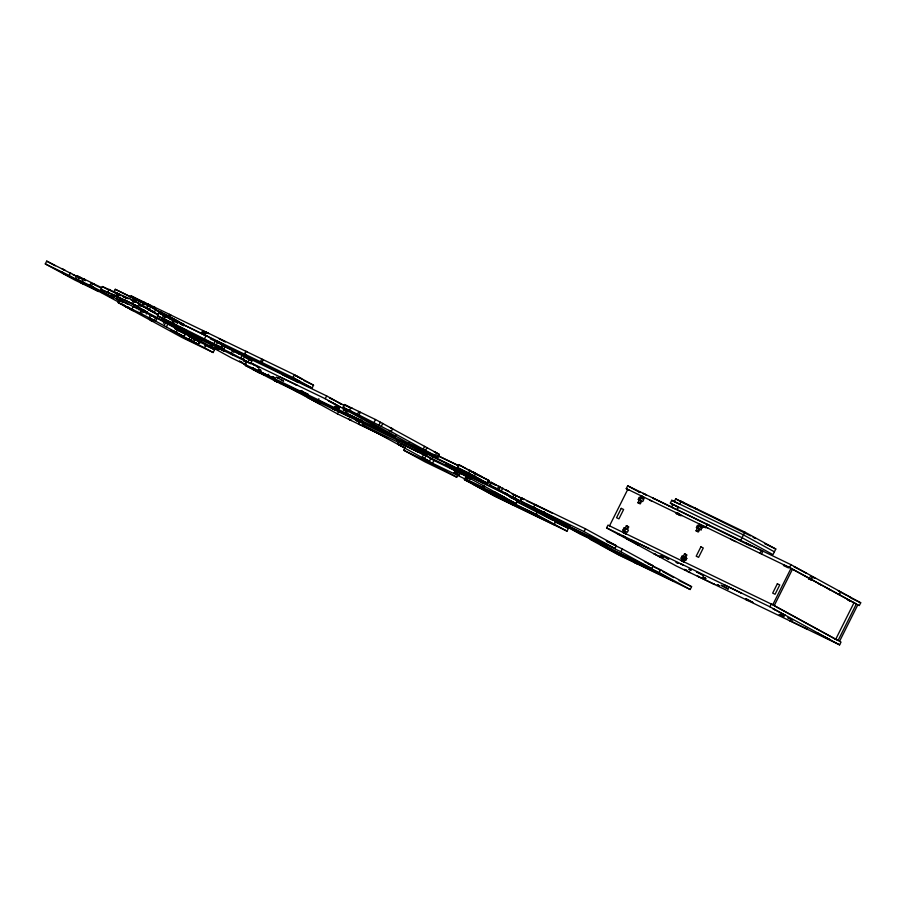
<?xml version="1.0" encoding="UTF-8"?>
<svg xmlns="http://www.w3.org/2000/svg" width="906" height="906" viewBox="0 0 906 906"><rect width="100%" height="100%" fill="white"/><g stroke="black" fill="none" stroke-linecap="round" stroke-linejoin="round"><path stroke-width="1.36" d="M100.985 289.388L138.584 306.738L139.932 303.906L133.941 300.633L102.321 286.556L100.985 289.388L109.15 293.023L107.678 292.219L108.98 289.365L110.453 290.169M138.584 306.738L115.764 295.82L117.101 292.989M117.236 296.624L118.584 293.793M117.655 297.27C123.409 299.546 105.277 291.37 117.655 297.27L118.992 294.427L120.011 294.858M132.604 303.465L133.941 300.633M45.3 263.918L69.196 275.469L98.663 291.562L74.756 280.022L45.3 263.918L46.704 261.121L85.334 280.713M69.196 275.469L70.6 272.661M76.863 275.684L81.778 278.369L79.388 277.213L77.984 280.022L80.374 281.177L75.458 278.493L76.863 275.684L84.836 279.524L83.363 278.72L81.948 281.528L83.431 282.332M120.147 297.202L118.731 300.011L89.921 285.379L91.325 282.57L83.363 278.72M91.393 286.183L92.797 283.374L91.325 282.57M111.438 296.171L112.378 294.303M113.862 292.128L115.266 289.32L150.77 306.59L155.775 309.331L154.371 312.128L140.487 305.458L141.959 306.262L143.363 303.453L141.891 302.649M113.828 297.327L114.768 295.458M126.217 306.896L118.244 302.638L119.649 299.829L156.149 317.904L149.886 314.744L151.37 315.548M130.147 297.734L131.076 295.866L144.62 302.411L145.606 302.944L144.711 304.903M133.023 301.381L134.428 298.572M134.496 302.185L135.9 299.376M136.455 308.652L137.395 306.783L123.884 299.41M138.845 309.807L139.784 307.938L137.395 306.783M143.68 304.28L144.62 302.411M154.745 320.713L139.875 312.989L141.279 310.18M141.347 313.793L142.752 310.985M143.76 312.491L144.688 310.622L139.784 307.938M154.371 312.128L146.478 307.972L147.882 305.163M146.976 308.244L148.38 305.435M146.274 314.02L147.214 312.151L142.299 309.467L144.688 310.622M149.365 309.399L150.77 306.59M152.57 308.47L153.51 306.602L154.983 307.406M149.309 317.644L150.713 314.835M154.099 320.362L155.628 317.519M205.775 335.492L225.243 346.205L223.827 349.003L176.67 326.228L157.474 315.741L158.878 312.932L174.292 321.052M173.861 331.052L176.251 332.208L177.655 329.399L175.266 328.255L185.492 333.838L184.088 336.647L155.696 321.132L157.1 318.323L154.031 316.749M174.065 324.507L176.455 325.662L162.253 318.051L163.658 315.243M395.888 434.971L394.948 436.839L231.653 357.972L161.925 319.875L162.865 318.006M165.447 319.591L164.02 318.81L165.424 316.001L207.293 336.386M165.277 316.602L166.217 314.733L152.321 308.029M163.397 323.227L164.337 321.358L142.072 309.75M168.029 317.1L169.433 314.303L147.01 303.567M164.043 325.684L165.447 322.887L157.1 318.323M169.501 317.915L170.906 315.107L169.433 314.303M169.705 319.025L170.634 317.157L166.217 314.733M166.432 326.84L167.837 324.042L165.447 322.887M171.177 319.829L172.106 317.961L158.539 311.404L163.295 313.997M222.695 344.654L221.291 347.462L173.408 323.431L171.981 322.661L173.386 319.852M173.408 323.431L174.813 320.633M177.168 323.102L178.097 321.234L172.106 317.961M190.396 336.522L199.807 341.505L198.403 344.314L188.992 339.32L190.396 336.522L177.497 330.282M191.109 340.475L192.514 337.678M193.499 341.63L194.903 338.821M201.37 333.295L202.774 330.497L170.906 315.107M204.835 331.619L206.308 332.423L204.903 335.231L203.431 334.427L204.835 331.619L202.718 330.531L203.759 331.03L202.4 333.929L201.313 333.34M207.225 332.774L208.697 333.578L206.149 332.185L204.745 334.994L203.759 334.45L205.164 331.641L294.382 374.733L313.533 385.197L312.128 388.006L210.317 338.844M204.631 338.516L206.036 335.707M205.911 344.993L214.552 349.716L213.148 352.525L204.507 347.802L205.911 344.993L193.408 338.957M213.963 343.612L215.368 340.803M216.353 344.767L217.757 341.958M247.01 358.096L249.399 359.252L247.995 362.06L231.347 353.114L232.751 350.305L220.26 344.269M240.679 358.21L242.083 355.401L232.751 350.305M203.759 334.45L245.979 354.846L244.507 354.042L245.911 351.234L247.383 352.038M243.068 359.365L244.473 356.556L242.083 355.401M275.945 381.381L274.427 380.486L277.961 382.423L245.266 365.412L246.206 363.544M200.781 339.104L203.171 340.248L184.19 330.339L203.386 340.826L250.543 363.6L251.947 360.803L244.473 356.556M312.128 388.006L292.978 377.542L260.441 361.732L261.845 358.923M261.913 362.536L263.318 359.727M263.216 374.144L264.733 375.039L259.841 372.581L260.724 370.622M262.185 373.646L261.2 373.113L269.161 376.953L267.689 376.149L268.629 374.28M292.978 377.542L294.382 374.733M318.878 398.708L317.983 400.667L322.887 403.125L321.37 402.23M394.948 436.839L325.231 398.742L326.636 395.933L222.831 345.798M386.76 437.677L337.451 413.861L338.855 411.052M343.034 407.338L344.439 404.54L375.503 419.535L439.342 454.427L437.938 457.224L406.862 442.23L343.034 407.338L351.007 411.188L349.523 410.384L350.939 407.575L352.411 408.38M390.237 427.587L392.626 428.742L391.222 431.55L357.496 414.235L358.901 411.426M358.969 415.039L360.373 412.23M359.875 424.597L358.402 423.793L359.807 420.984M490.667 486.16L517.586 500.859L516.182 503.668L432.536 463.272L362.819 425.174L363.748 423.295M374.099 422.343L375.503 419.535M379.014 425.027L380.418 422.219M381.403 426.182L382.808 423.374M397.609 444.031L404.914 447.87L397.609 444.031L399.014 441.222M399.999 445.186L400.939 443.317M458.142 474.37L456.726 477.179L424.869 461.788L403.759 450.248L406.318 445.061M338.504 411.664L427.711 454.744L408.572 444.28L409.501 442.411M434.427 451.743L436.817 452.898L435.412 455.695L423.204 449.183L424.608 446.375M433.725 454.336L432.785 456.205L424.121 451.471L425.061 449.603M425.594 450.327L426.998 447.53M422.162 457.451L423.566 454.642L425.956 455.797L430.86 458.481L429.455 461.29L422.162 457.451L429.455 461.29M424.552 458.606L425.956 455.797M432.536 463.272L433.94 460.463L430.271 458.459M460.542 472.06L459.138 474.869L454.246 472.66L455.174 470.792M432.785 456.205L424.823 452.366L480.282 479.546L457.417 467.553L458.821 464.744L489.206 480.633L487.802 483.442L432.037 456.511L412.887 446.046L424.121 451.471M454.246 472.66L456.398 473.487L457.337 471.607M517.36 501.731L537.485 511.448L568.413 528.357L567.009 531.154L495.322 496.533L464.382 479.636L465.322 477.756M523.679 499.614L490.927 482.207L489.523 485.016L500.746 491.211L467.451 475.129L468.379 473.249M487.802 483.442L468.651 472.977L470.055 470.169M467.711 480.169L466.228 479.353L467.643 476.556M474.155 476.126L471.732 474.88L474.495 476.273L475.457 473.328L467.485 469.489M484.574 485.99L483.634 487.858L482.162 487.054L483.102 485.186M490.112 485.401L491.516 482.592L492.4 483.011M521.901 498.481L520.497 501.29L498.957 489.67L497.485 488.866L498.889 486.058M555.537 521.822L554.132 524.631L494.393 495.775L495.333 493.906M498.957 489.67L500.361 486.862M501.346 490.825L502.751 488.017M514.857 498.357L522.773 502.184L520.316 500.837L521.731 498.04L585.457 528.81L616.386 545.718L614.981 548.526L543.283 513.895L514.857 498.357L516.261 495.559M533.532 507.371L536.092 508.651L533.532 507.371L534.936 504.574L537.53 505.854L534.891 504.506M567.009 531.154L536.08 514.257L537.485 511.448M543.283 513.487L525.106 503.555L552.196 516.635L570.361 526.567L543.283 513.487L544.212 511.618M614.981 548.526L584.053 531.618L585.457 528.81M839.624 644.879L769.896 606.782L771.3 603.974L841.028 642.082L839.624 644.879L676.318 566.012L606.601 527.915L608.005 525.106L772.773 604.778L791.04 568.3L626.273 488.628L627.677 485.82L790.972 564.687L860.7 602.784L859.296 605.593L789.568 567.496L790.972 564.687M609.478 525.91L627.745 489.433M622.92 530.089L623.951 530.588L623.022 532.456L624.494 533.26L625.423 531.392L622.92 530.089L623.951 528.028L626.454 529.331L627.858 526.522L626.386 525.718L624.981 528.526M640.791 500.701L638.288 499.399L639.319 497.349L640.349 497.847L641.289 495.967L642.762 496.782L641.822 498.651L640.791 498.153L639.761 500.203L640.791 500.701L639.387 503.51L637.915 502.705L640.078 498.255M623.951 528.028L625.423 528.832L624.393 530.893L625.423 531.392M625.412 533.611L626.34 531.743L627.382 532.241L628.413 530.18L627.371 529.682L628.775 526.873L626.386 525.718M622.297 548.945L653.226 565.854L651.822 568.651L620.893 551.754L622.297 548.945L606.997 541.562M672.841 504.461L670.361 503.102L671.765 500.293L743.464 534.925L774.392 551.822M679.93 504.393L674.268 501.664L675.672 498.855L683.588 502.683L681.142 501.335L679.738 504.144M678.322 506.952L676.918 509.761L750.553 545.944M660.655 569.783L691.595 586.692L690.191 589.5L659.251 572.592L660.655 569.783L647.915 563.634M681.074 558.164L682.105 558.674L681.165 560.542L682.637 561.346L683.577 559.478L681.074 558.164L682.105 556.114L683.135 556.612L684.54 553.804L686.929 554.959L685.525 557.768L686.997 558.572M696.431 527.485L697.473 527.983L696.068 530.791L697.541 531.596L698.945 528.787L696.431 527.485L697.461 525.423L699.976 526.737L700.916 524.857L699.432 524.053L698.503 525.922M682.546 558.968L683.577 556.918L684.608 557.417L686.012 554.608L684.54 553.804M697.461 525.423L698.934 526.227L697.903 528.289L698.945 528.787M683.554 561.697L684.494 559.817L685.536 560.327L686.567 558.266L685.525 557.768M701.833 525.208L700.893 527.077L701.923 527.586L700.893 529.636L699.862 529.138L698.458 531.947L696.068 530.791M683.702 562.23L685.106 559.421L682.58 558.198M740.644 540.531L744.868 532.116L681.142 501.335M759.975 553.294L761.38 550.486L762.852 551.29L761.448 554.098M744.868 532.116L775.796 549.013L772.988 554.631L742.059 537.722L670.361 503.102M774.245 605.582L792.524 569.104M809.024 579.036L809.964 577.156M811.187 579.851L812.591 577.054L815.321 578.436M839.228 594.778L840.632 591.98L838.243 590.825L846.838 595.514M839.556 641.278L857.823 604.789M808.786 578.945L811.833 580.1L809.103 578.719M110.645 290.871L115.311 292.944M124.564 297.066L128.414 298.776M130.974 299.92L139.932 303.906M122.582 296.33L126.047 297.87M107.678 292.219L115.764 295.82M118.992 294.427L114.688 292.287L120.249 294.88M162.265 313.023L159.66 311.687L162.367 313.046M172.548 318.753L173.85 319.354M139.264 304.756L139.898 305.028L139.162 304.62M626.182 534.076L623.588 532.739L624.279 533.136M684.449 562.184L682.773 561.392M694.517 507.915L695.502 508.391M696.284 508.855L696.941 509.149L694.347 507.87M764.483 543.555L775.796 549.013M678.526 507.201L672.864 504.472L671.459 507.281L675.989 509.466M762.852 551.29L745.457 542.796L746.929 543.6M796.442 567.824L794.052 566.669L806.261 573.192M649.704 500.135L651.98 501.233M676.691 513.17L681.788 515.627M705.785 527.213L703.305 526.012L702.365 527.881L700.893 527.077M730.621 539.206L735.581 541.607M783.815 564.902L788.786 567.303M848.061 596.182L850.451 597.337M676.805 513.759L679.194 514.914M700.338 525.118L705.332 527.53M675.887 513.408L680.666 515.718M703.067 526.533L705.559 527.734M783.396 565.457L788.469 567.903M850.564 597.892L860.7 602.784M698.934 526.227L699.976 526.737M852.625 602.184L856.351 603.985L838.084 640.463L834.347 638.662M847.88 599.987L850.428 601.312M638.288 499.399L639.319 499.897M637.915 502.705L640.304 503.861L641.708 501.052L642.739 501.55L643.77 499.5L642.739 499.002L643.679 497.122L641.856 496.262L643.543 497.077M625.423 528.832L626.454 529.331M682.445 558.413L685.967 560.112M147.995 304.099L150.113 305.186M138.38 299.705L144.45 302.876M303.589 380.395L313.533 385.197M155.775 309.331L115.266 289.32M606.601 527.915L769.896 606.782M165.685 315.231L174.122 319.308L168.176 316.058M175.707 320.078L183.997 324.45L172.627 318.957M775.366 609.919L772.977 608.764L785.185 615.287L782.795 614.132M244.507 354.042L260.441 361.732M663.826 556.522L661.437 555.367L668.832 559.262L666.442 558.107M177.157 321.607L203.431 334.427M629.058 539.885L626.658 538.73L638.877 545.253L636.488 544.098M166.047 316.398L166.851 316.783M295.492 379.07L293.102 377.915L300.407 381.754L298.017 380.599M182.548 324.96L180.158 323.804L183.839 325.82M175.47 321.698L177.859 322.853L165.424 316.001M115.062 292.706L119.852 295.016M122.242 296.171L127.033 298.493M139.286 304.495L146.478 307.972M220.305 343.51L222.955 344.88M139.558 305.107L141.959 306.262M656.114 554.676L653.724 553.521L661.029 557.36L658.639 556.205M158.493 314.495L147.134 309.003L157.814 314.846M819.556 634.075L817.167 632.92L829.375 639.432L826.985 638.277M282.581 374.846L298.516 382.536L297.043 381.732M92.797 283.374L101.631 287.644M332.094 399.07L329.705 397.915L341.913 404.438L339.524 403.283M346.964 406.069L349.354 407.224M245.696 357.779L251.947 360.803M95.13 285.152L100.849 287.915M72.593 274.393L77.633 276.828M157.474 315.741L162.253 318.051M164.02 318.81L171.981 322.661M181.143 327.768L178.754 326.613L186.058 330.452L183.669 329.297M221.291 347.462L218.901 346.307L223.827 349.003M140.838 309.071L147.214 312.151M231.347 353.114L190.724 333.408L192.151 334.189M349.523 410.384L357.496 414.235M161.925 319.875L201.166 338.821M241.676 358.391L244.212 359.614M250.543 362.672L325.231 398.742M75.458 278.493L89.921 285.379M201.03 338.946L187.293 332.219M207.859 342.366L205.469 341.211L212.763 345.039L210.373 343.895M254.224 364.948L251.834 363.793L259.127 367.632L256.738 366.477M434.291 451.981L439.342 454.427M127.621 304.088L119.649 299.829M247.995 362.06L245.605 360.905L250.543 363.6M118.731 300.011L116.342 298.855L122.48 302.208M391.222 431.55L388.833 430.395L423.204 449.183M278.776 378.357L276.387 377.213L283.68 381.041L281.29 379.886M437.507 455.401L458.968 465.763M470.327 471.256L481.686 476.737L475.457 473.328M174.926 328.731L185.492 333.838M438.515 456.16L458.787 465.944M475.265 473.906L489.206 480.633M188.278 336.069L199.807 341.505M303.317 391.777L300.928 390.622L308.233 394.461L305.843 393.306M118.244 302.638L139.875 312.989M435.412 455.695L433.023 454.54L437.938 457.224M131.993 309.535L134.382 310.69M126.5 306.93L130.362 308.889L128.89 308.085M152.344 319.512L148.482 317.553L149.954 318.357M152.627 319.558L155.696 321.132M487.349 481.256L495.99 485.423M204.643 345.027L214.552 349.716M130.589 309.535L132.978 310.69M457.417 467.553L468.651 472.977M511.992 493.793L514.268 494.891M526.511 500.758L552.366 513.238M267.689 376.149L317.938 400.577L316.907 400.078M245.266 365.412L259.796 372.491M408.572 444.28L319.354 401.199L320.328 401.732M334.62 408.878L332.23 407.723L350.078 416.851M336.704 410.01L341.562 412.355M150.226 320.26L152.616 321.415M290.18 387.734L287.791 386.579L297.61 391.947M339.524 411.562L331.302 407.666L340.735 412.309M184.088 336.647L171.177 330.407L188.992 339.32M606.329 540.859L616.386 545.718M280.35 383.578L336.103 410.509L332.57 408.572L334.088 409.467M196.013 343.159L198.403 344.314M489.523 485.016L497.485 488.866M204.507 347.802L185.617 338.278L198.131 344.314L199.535 341.505L197.417 340.35M213.148 352.525L182.072 337.519L124.632 306.126M520.316 500.837L584.053 531.618M362.819 425.174L446.454 465.571L516.182 503.668M520.497 501.29L464.733 474.359L445.582 463.895L467.451 475.129M644.426 561.595L653.226 565.854M358.402 423.793L375.809 432.298M433.94 460.463L455.48 470.871M460.554 473.317L465.627 475.763M509.976 497.19L517.586 500.859M654.189 567.065L656.68 568.277M620.893 551.754L551.697 518.492L580.123 534.03L651.822 568.651M516.635 501.686L553.056 520.463M679.013 580.621L691.595 586.692M554.585 521.675L568.413 528.357M466.228 479.353L482.162 487.054M659.251 572.592L590.066 539.342L618.492 554.88L690.191 589.5M403.759 450.248L435.616 465.639L456.726 477.179M464.382 479.636L536.08 514.257M639.115 491.845L639.817 492.185M174.292 319.659L175.288 320.112L174.552 319.716M63.964 269.807L64.972 270.271L63.884 269.694M689.93 569.659C685.944 567.745 694.098 571.72 690.01 569.772M688.809 571.867C684.755 569.931 693.011 573.951 688.888 571.992M138.901 300.951C132.049 297.7 145.889 304.416 139.037 301.154M233.442 351.596L234.167 351.958M63.522 269.512L62.197 268.878L63.239 269.444M232.4 354.586C228.38 352.638 236.16 356.568 232.763 354.767M259.648 369.603C255.515 367.632 263.873 371.698 259.728 369.727M432.728 456.647C428.674 454.721 436.93 458.73 432.808 456.771M244.133 363.827C240.147 361.924 248.312 365.888 244.212 363.94M571.527 528.028C567.416 526.069 575.718 530.101 571.607 528.141M512.739 504.755C508.628 502.796 516.93 506.828 512.819 504.869M640.18 492.366L639.183 491.947M624.63 533.306L626.295 534.098M677.065 562.626C681.357 564.868 672.92 560.531 677.144 562.739M718.232 585.231C722.535 587.484 714.109 583.147 718.322 585.367M746.963 599.953C751.165 602.139 742.897 597.903 747.042 600.066M685.559 569.897C689.874 572.15 681.38 567.79 685.638 570.021M474.495 472.717C478.787 474.959 470.35 470.622 474.574 472.83M233.884 351.89L233.17 351.539M93.68 284.076C97.927 286.296 90.068 282.23 93.397 284.008M178.833 328.142C183.114 330.373 174.631 326.024 178.912 328.255M465.424 474.495C469.716 476.737 461.279 472.4 465.503 474.608M597.552 542.252C601.833 544.483 593.351 540.135 597.632 542.366M486.715 490.531C490.973 492.762 482.626 488.459 486.794 490.656M810.428 576.227L813.169 577.609M456.398 473.487L459.138 474.869M173.567 319.286L172.695 318.833M682.433 561.222L681.731 560.825L684.29 562.094M750.587 535.899L685.933 504.053L690.768 506.703M752.999 537.224L755.423 538.549M675.672 498.855L685.57 504.257M671.765 500.293L674.245 501.652M792.58 569.285L853.962 602.83L835.694 639.319L774.313 605.774M808.605 578.198L812.286 580.214M818.424 583.566L820.881 584.902M828.243 588.934L830.7 590.27M847.891 599.659L850.338 601.006M675.31 505.808L679.047 507.847M709.783 525.627L707.337 524.291L705.933 527.099L708.379 528.436M668.979 505.865L670.451 506.669L653.045 498.164L654.517 498.968M677.133 512.547L679.591 513.883M627.677 485.82L639.908 492.502M641.573 496.681L643.962 497.983M641.573 496.839L643.951 498.141M626.273 488.628L629.217 490.237M699.862 529.138L701.335 529.942M639.319 497.349L641.822 498.651M682.105 556.114L684.608 557.417M682.105 558.674L683.577 559.478M740.304 592.581L741.776 593.385L724.37 584.891M805.604 628.266L807.076 629.07L789.681 620.576L791.153 621.38M647.903 547.96L649.375 548.764L631.969 540.259M713.203 583.645L714.675 584.449L697.269 575.944L698.741 576.76M657.892 568.934L660.315 570.259M662.739 571.584L673.645 577.541M521.731 498.04L524.178 499.376L513.94 494.631L512.536 497.439L514.008 498.243M458.821 464.744L466.25 468.81M490.927 482.207L496.25 485.174M344.439 404.54L350.645 408.074M326.636 395.933L344.982 405.956M219.263 338.844L225.334 342.015M422.796 449.92L424.268 450.724M207.18 332.683L208.255 333.272M281.053 373L282.536 373.804M480.667 482.049L482.139 482.853M202.718 330.531L203.805 331.12M446.499 464.246L447.972 465.05M554.132 524.631L533.022 513.09L473.283 484.234L494.393 495.775M295.628 384.54L297.111 385.344L279.705 376.851M360.939 420.225L362.411 421.03L345.005 412.536L346.477 413.34M396.647 439.738L398.119 440.543M148.154 304.337L144.564 302.445L145.651 303.034M218.505 342.728L216.987 341.834L220.52 343.759M414.37 449.772L424.155 455.118M416.862 451.369L418.334 452.173L400.928 443.668L402.4 444.472M131.076 295.866L144.247 303.057M155.345 309.761L156.817 310.565M156.817 310.724L159.218 312.038M347.644 415.446L350.078 416.771M158.878 312.932L167.282 317.519M334.96 409.727L338.55 411.618L337.474 411.03M140.441 304.563L147.633 308.482M191.925 333.51L193.408 334.314M218.64 348.108L224.167 351.211L216.772 347.326M268.527 375.605L270.011 376.409L252.604 367.904L254.076 368.708M304.246 395.118L305.718 395.922M291.404 388.402L299.999 393.091M282.4 383.782L337.451 413.861M276.817 381.641L280.396 383.544L279.32 382.944M102.321 286.556L107.123 289.173M258.754 371.992L259.841 372.581M169.309 324.223L171.766 325.571M167.837 324.042L177.655 329.399M151.642 315.548L152.276 315.9M134.79 307.134L133.318 306.33L131.902 309.139L133.375 309.943M198.618 342.026L200.09 342.83M79.388 277.213L83.069 279.218M125.515 302.932L126.149 303.284M127.27 303.782L127.905 304.133M46.704 261.121L55.3 265.809M101.732 291.834L103.205 292.638L93.726 287.961L95.198 288.765M109.196 295.911L110.668 296.715L101.189 292.038L102.661 292.842M150.872 318.708L150.237 318.357L152.989 319.863M119.649 302.638L77.984 280.022M122.106 303.974L124.564 305.322M127.01 306.658L129.467 308.006M127.078 306.851L130.758 308.867M124.745 306.092L124.111 305.741L126.863 307.247M127.973 307.746L128.607 308.085M107.621 294.948L96.659 289.671M621.233 508.357L616.544 517.711L618.934 518.866L623.622 509.512L621.233 508.357M700.893 546.828L696.204 556.182L698.594 557.337L703.283 547.983L700.893 546.828M777.371 583.758L772.682 593.113L775.072 594.268L779.76 584.914L777.371 583.758M272.23 376.556L275.016 377.961L272.23 376.556M60.793 271.687L63.567 273.08L60.793 271.687M80.827 282.604L83.601 283.997L80.827 282.604M90.951 286.251L93.726 287.644L90.951 286.251M110.192 296.794L112.967 298.187L110.192 296.794M172.74 325.605L175.504 326.998L172.74 325.605M215.458 348.085L218.244 349.49L215.458 348.085M237.066 352.785L239.83 354.178L237.066 352.785M243.941 360.973L246.704 362.366L243.941 360.973M239.558 361.222L242.344 362.627L239.558 361.222M300.962 391.279L303.725 392.672L300.962 391.279M356.035 420.339L358.799 421.732L356.035 420.339M348.606 419.082L351.381 420.475L348.606 419.082M643.26 493.453L646.023 494.846L643.26 493.453M505.865 489.92L508.64 491.324L505.865 489.92M504.461 492.728L507.235 494.121L504.597 492.785M617.405 533.645L620.18 535.05L617.405 533.645M559.387 521.482L562.15 522.875L559.387 521.482M622.173 535.548L624.947 536.941L622.173 535.548M660.123 556.125L662.92 557.53L660.123 556.125M680.327 563.634L683.101 565.027L680.327 563.634M608.56 548.232L611.335 549.625L608.56 548.232M702.988 577.009L705.774 578.413L702.988 577.009M634.585 562.456L637.36 563.849L634.585 562.456M336.681 407.236L334.529 406.409L339.422 408.617L336.681 407.236M345.333 410.52L343.17 409.705L348.063 411.913L345.333 410.52M468.074 477.926L465.911 477.1L470.803 479.308L468.074 477.926M781.357 615.276L779.194 614.449L784.086 616.658L781.357 615.276M789.998 618.572L787.835 617.745L792.727 619.953L789.998 618.572M296.896 376.262L294.507 375.107L301.811 378.946L296.896 376.262M698.888 572.988L696.499 571.833L703.803 575.672L698.888 572.988M219.026 342.14L216.636 340.984L223.929 344.824L219.026 342.14M723.441 586.409L721.051 585.253L728.356 589.093L723.441 586.409M747.994 599.817L745.604 598.662L752.897 602.501L747.994 599.817M330.69 401.879L328.3 400.724L340.509 407.247L330.69 401.879M77.486 280.248L62.355 272.944L82.412 282.932L77.486 280.248M184.382 331.845L181.993 330.69L194.201 337.202L184.382 331.845M211.449 346.636L209.06 345.48L216.353 349.308L211.449 346.636M374.88 426.024L372.491 424.869L384.699 431.392L374.88 426.024M254.96 370.407L252.57 369.252L259.863 373.091L254.96 370.407M411.086 445.809L408.697 444.653L416.001 448.493L411.086 445.809M309.818 398.459L307.428 397.304L319.637 403.827L309.818 398.459M375.446 431.777L373.057 430.622L380.361 434.45L375.446 431.777M451.924 468.708L449.535 467.553L461.743 474.076L451.924 468.708M589.036 536.771L561.947 523.691L580.123 533.623L607.201 546.703L589.036 536.771M496.114 492.853L493.725 491.698L505.933 498.221L496.114 492.853M655.276 571.086L600.316 544.54L618.481 554.461L673.452 581.006L655.276 571.086"/></g></svg>
